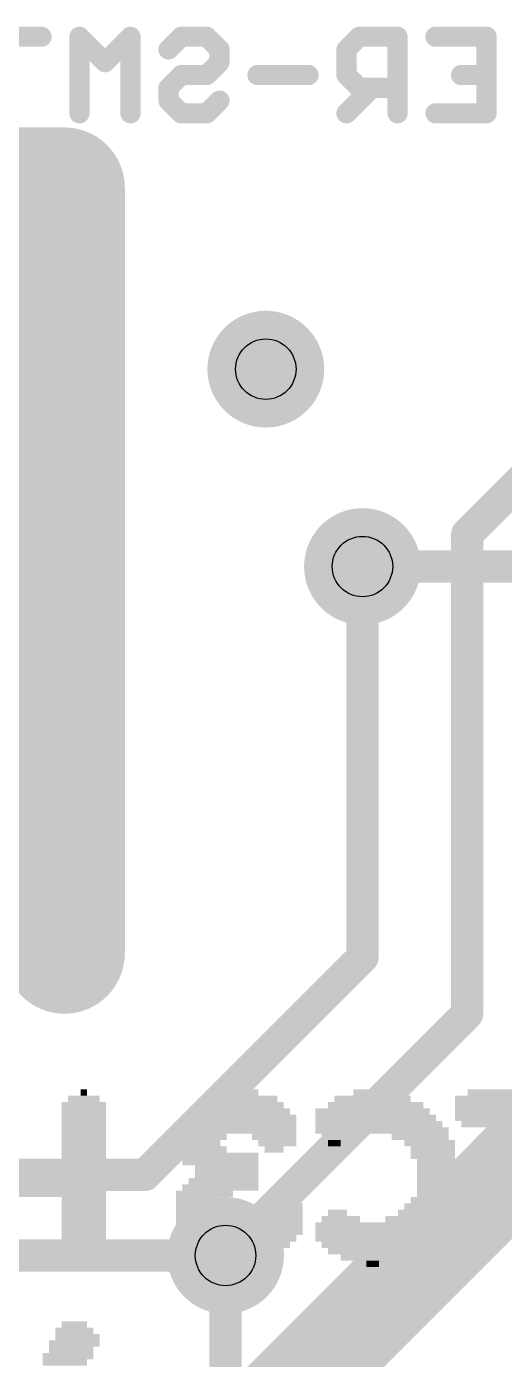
# Model space of a CAD drawing. Extents: x -33 to 74, y -22 to 37.
# Drawn here: x 15.26 to 18.27, y 8.23 to 16.64 of the extents above; entities that cross this region are included whole.
import ezdxf

# ---------------------------------------------------------------- set-up
doc = ezdxf.new("R2010")
doc.units = 0
for name, color, linetype in [('1', 12, 'CONTINUOUS'), ('16', 132, 'CONTINUOUS'), ('18', 110, 'CONTINUOUS'), ('21', 41, 'CONTINUOUS'), ('22', 40, 'CONTINUOUS'), ('28', 253, 'CONTINUOUS'), ('41', 12, 'CONTINUOUS'), ('42', 132, 'CONTINUOUS'), ('44', 253, 'CONTINUOUS'), ('46', 140, 'CONTINUOUS')]:
    doc.layers.add(name, color=color, linetype=linetype)

# ---------------------------------------------------------------- blocks, each defined once
blk = doc.blocks.new('RECT')
blk.add_solid([(-0.5, -0.5), (0.5, -0.5), (-0.5, 0.5), (0.5, 0.5)])
blk = doc.blocks.new('ROUNDV')
at = {"const_width": 0.5}
blk.add_lwpolyline([(0, -0.25, 1), (0, 0.25, 1), (0, -0.25)], format="xyb", dxfattribs=at)

msp = doc.modelspace()

# ---------------------------------------------------------------- linework, layer by layer
at = {"layer": '1', "const_width": 0.2032}
for points in [[(18.796, 14.2), (18.034, 13.438)], [(18.034, 13.438), (18.034, 10.414)], [(17.3736, 13.2334), (17.3736, 10.7696)], [(17.3736, 10.7696), (16.002, 9.398)], [(18.034, 10.414), (16.51, 8.89)], [(16.002, 9.398), (13.97, 9.398)], [(16.51, 8.89), (16.51, 1.27)]]:
    msp.add_lwpolyline(points, dxfattribs=at)
at = {"layer": '1', "const_width": 0.1016}
for points in [[(18.0848, 13.438, 1), (17.9832, 13.438)], [(17.9981, 13.4739, 1), (18.0699, 13.4021)], [(17.4244, 13.2334, 1), (17.3228, 13.2334)], [(17.4095, 10.7337, 1), (17.3377, 10.8055)], [(17.3228, 10.7696, 1), (17.4244, 10.7696)], [(18.0699, 10.3781, 1), (17.9981, 10.4499)], [(17.9832, 10.414, 1), (18.0848, 10.414)], [(16.002, 9.3472, 1), (16.002, 9.4488)], [(15.9661, 9.4339, 1), (16.0379, 9.3621)], [(16.5608, 8.89, 1), (16.4592, 8.89)], [(16.4741, 8.9259, 1), (16.5459, 8.8541)]]:
    msp.add_lwpolyline(points, format="xyb", dxfattribs=at)
at = {"layer": '16'}
for points, const_width in [([(18.7706, 13.2334), (17.3736, 13.2334)], 0.2032), ([(16.764, 7.874), (18.796, 9.906)], 0.6096), ([(16.51, 8.89), (11.938, 8.89)], 0.2032)]:
    msp.add_lwpolyline(points, dxfattribs=dict(at, const_width=const_width))
at = {"layer": '16', "const_width": 0.1016}
for points in [[(17.3736, 13.2842, 1), (17.3736, 13.1826)], [(16.51, 8.8392, 1), (16.51, 8.9408)]]:
    msp.add_lwpolyline(points, format="xyb", dxfattribs=at)
at = {"layer": '28', "const_width": 0.127}
for points in [[(15.3495, 16.5739), (15.0275, 16.5739)], [(15.7498, 16.4129), (15.5888, 16.5739)], [(15.5888, 16.5739), (15.5888, 16.0909)], [(15.9108, 16.5739), (15.7498, 16.4129)], [(15.9108, 16.0909), (15.9108, 16.5739)], [(16.1501, 16.4934), (16.2306, 16.5739)], [(16.2306, 16.5739), (16.3916, 16.5739)], [(16.3916, 16.5739), (16.4721, 16.4934)], [(17.3533, 16.5739), (17.2728, 16.4934)], [(17.5948, 16.5739), (17.3533, 16.5739)], [(17.5948, 16.0909), (17.5948, 16.5739)], [(17.8341, 16.5739), (18.1561, 16.5739)], [(18.1561, 16.5739), (18.1561, 16.0909)], [(16.4721, 16.4934), (16.4721, 16.4129)], [(17.2728, 16.4934), (17.2728, 16.3324)], [(16.4721, 16.4129), (16.3916, 16.3324)], [(16.2306, 16.3324), (16.1501, 16.2519)], [(16.3916, 16.3324), (16.2306, 16.3324)], [(17.0335, 16.3324), (16.7114, 16.3324)], [(17.2728, 16.3324), (17.3533, 16.2519)], [(18.1561, 16.3324), (17.9951, 16.3324)], [(16.1501, 16.2519), (16.1501, 16.1714)], [(17.4338, 16.2519), (17.2728, 16.0909)], [(17.3533, 16.2519), (17.5948, 16.2519)], [(16.1501, 16.1714), (16.2306, 16.0909)], [(16.3916, 16.0909), (16.4721, 16.1714)], [(16.2306, 16.0909), (16.3916, 16.0909)], [(18.1561, 16.0909), (17.8341, 16.0909)]]:
    msp.add_lwpolyline(points, dxfattribs=at)
at = {"layer": '28', "const_width": 0.0635}
for points in [[(15.3495, 16.5422, 1), (15.3495, 16.6057)], [(15.6113, 16.5964, 1), (15.5664, 16.5515)], [(15.6206, 16.5739, 1), (15.5571, 16.5739)], [(15.9426, 16.5739, 1), (15.8791, 16.5739)], [(15.9333, 16.5515, 1), (15.8884, 16.5964)], [(16.2306, 16.6057, 1), (16.2306, 16.5422)], [(16.2531, 16.5515, 1), (16.2082, 16.5964)], [(16.4141, 16.5964, 1), (16.3692, 16.5515)], [(16.3916, 16.5422, 1), (16.3916, 16.6057)], [(17.3533, 16.6057, 1), (17.3533, 16.5422)], [(17.3757, 16.5515, 1), (17.3308, 16.5964)], [(17.6265, 16.5739, 1), (17.563, 16.5739)], [(17.5948, 16.5422, 1), (17.5948, 16.6057)], [(17.8341, 16.6057, 1), (17.8341, 16.5422)], [(18.1878, 16.5739, 1), (18.1243, 16.5739)], [(18.1561, 16.5422, 1), (18.1561, 16.6057)], [(16.5039, 16.4934, 1), (16.4404, 16.4934)], [(17.3045, 16.4934, 1), (17.241, 16.4934)], [(16.1277, 16.5159, 1), (16.1726, 16.471)], [(16.4497, 16.471, 1), (16.4946, 16.5159)], [(16.4946, 16.3905, 1), (16.4497, 16.4354)], [(17.2503, 16.5159, 1), (17.2952, 16.471)], [(15.7274, 16.4354, 1), (15.7723, 16.3905)], [(15.7274, 16.3905, 1), (15.7723, 16.4354)], [(16.2306, 16.3642, 1), (16.2306, 16.3007)], [(16.2531, 16.31, 1), (16.2082, 16.3549)], [(16.3692, 16.3549, 1), (16.4141, 16.31)], [(16.3916, 16.3007, 1), (16.3916, 16.3642)], [(16.4404, 16.4129, 1), (16.5039, 16.4129)], [(16.7114, 16.3642, 1), (16.7114, 16.3007)], [(17.0335, 16.3007, 1), (17.0335, 16.3642)], [(17.2952, 16.3549, 1), (17.2503, 16.31)], [(17.9951, 16.3642, 1), (17.9951, 16.3007)], [(18.1561, 16.3007, 1), (18.1561, 16.3642)], [(16.1819, 16.2519, 1), (16.1184, 16.2519)], [(16.1277, 16.2744, 1), (16.1726, 16.2295)], [(17.241, 16.3324, 1), (17.3045, 16.3324)], [(17.3533, 16.2837, 1), (17.3533, 16.2202)], [(17.3308, 16.2295, 1), (17.3757, 16.2744)], [(17.4562, 16.2295, 1), (17.4113, 16.2744)], [(17.5948, 16.2202, 1), (17.5948, 16.2837)], [(16.1726, 16.1939, 1), (16.1277, 16.1489)], [(16.4946, 16.1489, 1), (16.4497, 16.1939)], [(16.1184, 16.1714, 1), (16.1819, 16.1714)], [(16.2306, 16.1227, 1), (16.2306, 16.0592)], [(16.2082, 16.0684, 1), (16.2531, 16.1134)], [(16.3692, 16.1134, 1), (16.4141, 16.0684)], [(16.3916, 16.0592, 1), (16.3916, 16.1227)], [(17.2503, 16.1134, 1), (17.2952, 16.0684)], [(17.8341, 16.1227, 1), (17.8341, 16.0592)], [(18.1561, 16.0592, 1), (18.1561, 16.1227)], [(15.5571, 16.0909, 1), (15.6206, 16.0909)], [(15.8791, 16.0909, 1), (15.9426, 16.0909)], [(17.563, 16.0909, 1), (17.6265, 16.0909)], [(18.1243, 16.0909, 1), (18.1878, 16.0909)]]:
    msp.add_lwpolyline(points, format="xyb", dxfattribs=at)
at = {"layer": '41', "const_width": 0.762}
for points in [[(15.494, 15.621), (9.906, 15.621)], [(15.494, 10.795), (15.494, 15.621)]]:
    msp.add_lwpolyline(points, dxfattribs=at)
at = {"layer": '41', "const_width": 0.381}
for points in [[(15.6845, 15.621, 1), (15.3035, 15.621)], [(15.494, 15.4305, 1), (15.494, 15.8115)], [(15.3035, 10.795, 1), (15.6845, 10.795)]]:
    msp.add_lwpolyline(points, format="xyb", dxfattribs=at)
at = {"layer": '42', "const_width": 0.762}
for points in [[(15.494, 15.621), (9.906, 15.621)], [(15.494, 10.795), (15.494, 15.621)]]:
    msp.add_lwpolyline(points, dxfattribs=at)
at = {"layer": '42', "const_width": 0.381}
for points in [[(15.6845, 15.621, 1), (15.3035, 15.621)], [(15.494, 15.4305, 1), (15.494, 15.8115)], [(15.3035, 10.795, 1), (15.6845, 10.795)]]:
    msp.add_lwpolyline(points, format="xyb", dxfattribs=at)
at = {"layer": '44'}
for centre in [(16.764, 14.478), (17.3736, 13.2334), (16.51, 8.89)]:
    msp.add_circle(centre, 0.1905, dxfattribs=at)
at = {"layer": '46', "const_width": 0.762}
for points in [[(15.494, 15.621), (9.906, 15.621)], [(15.494, 10.795), (15.494, 15.621)]]:
    msp.add_lwpolyline(points, dxfattribs=at)
at = {"layer": '46', "const_width": 0.381}
for points in [[(15.6845, 15.621, 1), (15.3035, 15.621)], [(15.494, 15.4305, 1), (15.494, 15.8115)], [(15.3035, 10.795, 1), (15.6845, 10.795)]]:
    msp.add_lwpolyline(points, format="xyb", dxfattribs=at)

# ---------------------------------------------------------------- block references
at = {"layer": '18', "xscale": 0.7366, "yscale": 0.7366}
for p in [(16.764, 14.478), (16.764, 14.478), (17.3736, 13.2334), (17.3736, 13.2334), (16.51, 8.89), (16.51, 8.89)]:
    msp.add_blockref('ROUNDV', p, dxfattribs=at)
at = {"layer": '21', "yscale": 0.04}
for p, xscale in [((15.556, 8.415), 0.24), ((15.556, 8.455), 0.16), ((15.556, 8.335), 0.32), ((15.576, 8.375), 0.28), ((15.516, 8.255), 0.32), ((15.496, 8.215), 0.28), ((15.536, 8.295), 0.28)]:
    msp.add_blockref('RECT', p, dxfattribs=dict(at, xscale=xscale))
at = {"layer": '22', "yscale": 0.04, "rotation": 180}
for p, xscale in [((15.617, 9.918), 0.04), ((16.597, 9.918), 0.24), ((17.417, 9.918), 0.2), ((18.457, 9.918), 0.84), ((15.617, 9.838), 0.28), ((15.617, 9.878), 0.2), ((16.597, 9.838), 0.56), ((16.617, 9.878), 0.44), ((17.457, 9.838), 0.6), ((17.437, 9.878), 0.48), ((15.617, 9.798), 0.28), ((15.617, 9.758), 0.28), ((16.597, 9.798), 0.64), ((16.617, 9.758), 0.68), ((17.437, 9.798), 0.72), ((17.457, 9.758), 0.76), ((15.617, 9.718), 0.28), ((15.617, 9.678), 0.28), ((16.597, 9.718), 0.72), ((16.597, 9.678), 0.72), ((17.477, 9.718), 0.8), ((17.497, 9.678), 0.84), ((18.457, 9.718), 0.92), ((15.617, 9.638), 0.28), ((15.617, 9.598), 0.28), ((16.377, 9.638), 0.28), ((16.357, 9.598), 0.24), ((16.817, 9.638), 0.28), ((16.837, 9.598), 0.24), ((17.217, 9.638), 0.2), ((17.197, 9.598), 0.08), ((17.737, 9.638), 0.36), ((17.797, 9.598), 0.32), ((15.297, 9.478), 0.92), ((15.617, 9.558), 0.28), ((15.617, 9.518), 0.28), ((16.377, 9.558), 0.28), ((16.477, 9.518), 0.48), ((16.477, 9.478), 0.48), ((16.817, 9.558), 0.12), ((17.817, 9.558), 0.28), ((17.817, 9.518), 0.28), ((17.857, 9.478), 0.28), ((15.297, 9.438), 0.92), ((15.297, 9.398), 0.92), ((16.517, 9.438), 0.4), ((16.517, 9.398), 0.4), ((17.857, 9.438), 0.28), ((17.857, 9.398), 0.28), ((15.297, 9.358), 0.92), ((15.297, 9.318), 0.92), ((16.477, 9.318), 0.48), ((16.497, 9.358), 0.44), ((17.857, 9.358), 0.28), ((17.857, 9.318), 0.28), ((15.297, 9.278), 0.92), ((15.617, 9.238), 0.28), ((16.377, 9.278), 0.36), ((16.337, 9.238), 0.28), ((16.877, 9.238), 0.16), ((17.817, 9.238), 0.28), ((17.837, 9.278), 0.24), ((15.617, 9.198), 0.28), ((15.617, 9.158), 0.28), ((16.337, 9.198), 0.28), ((16.337, 9.158), 0.28), ((16.857, 9.158), 0.28), ((16.877, 9.198), 0.24), ((17.217, 9.158), 0.12), ((17.777, 9.158), 0.36), ((17.797, 9.198), 0.32), ((15.617, 9.118), 0.28), ((15.617, 9.078), 0.28), ((16.357, 9.118), 0.32), ((16.597, 9.078), 0.8), ((16.857, 9.118), 0.28), ((17.477, 9.078), 0.8), ((17.237, 9.118), 0.24), ((17.717, 9.118), 0.4), ((15.617, 9.038), 0.28), ((15.617, 8.998), 0.28), ((16.617, 9.038), 0.76), ((16.597, 8.998), 0.72), ((17.477, 9.038), 0.8), ((17.457, 8.998), 0.76), ((15.617, 8.958), 0.28), ((15.617, 8.918), 0.28), ((16.597, 8.958), 0.64), ((16.597, 8.918), 0.56), ((17.457, 8.958), 0.68), ((17.437, 8.918), 0.56), ((15.617, 8.878), 0.2), ((16.597, 8.878), 0.4), ((16.617, 8.838), 0.12), ((17.437, 8.878), 0.4), ((17.437, 8.838), 0.08)]:
    msp.add_blockref('RECT', p, dxfattribs=dict(at, xscale=xscale))
for p in [(18.457, 9.878), (18.457, 9.838), (18.457, 9.798), (18.457, 9.758)]:
    msp.add_blockref('RECT', p, dxfattribs=at)

doc.saveas('drawing.dxf')
